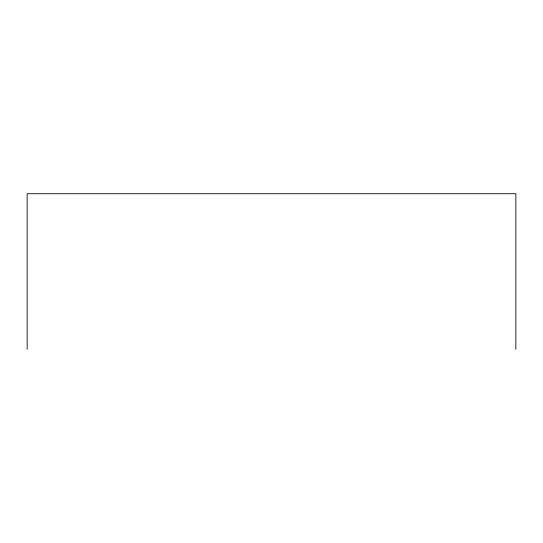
<?xml version="1.0" encoding="UTF-8"?>
<svg xmlns="http://www.w3.org/2000/svg" width="543" height="543" viewBox="0 0 543 543"><rect width="100%" height="100%" fill="white"/><g stroke="black" fill="none" stroke-linecap="round" stroke-linejoin="round"><path stroke-width="0.81" d="M515.85 349.278L515.85 193.722L27.15 193.722L27.15 349.278"/></g></svg>
